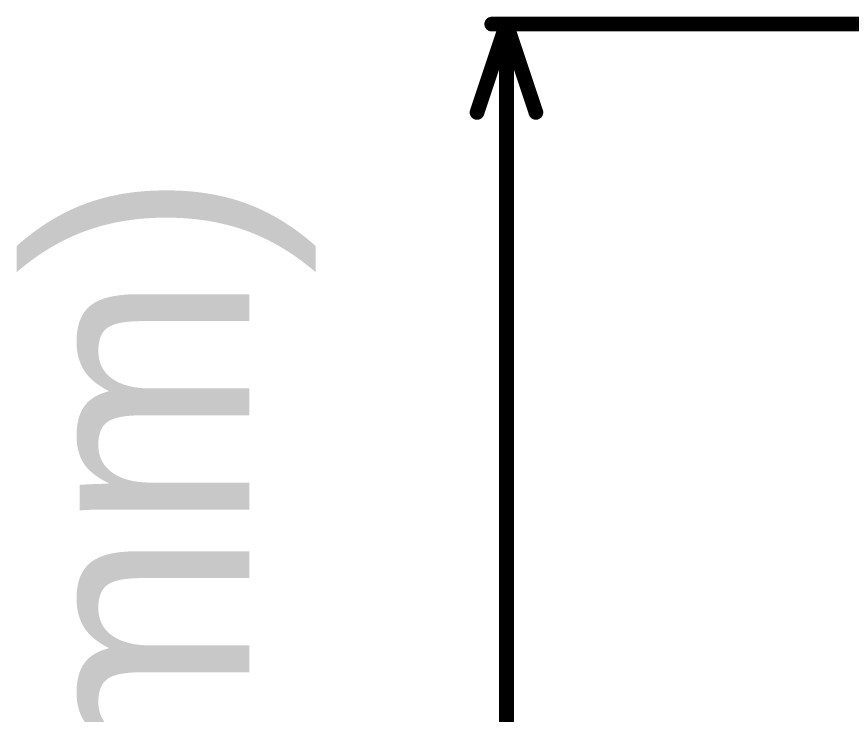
# Model space of a CAD drawing. Header units: inches. Extents: x -17 to 443, y -40 to 218.
# Drawn here: x -17.5 to -3.09, y 15.25 to 27.29 of the extents above; entities that cross this region are included whole.
import ezdxf

# ---------------------------------------------------------------- set-up
doc = ezdxf.new("R2010")
doc.units = ezdxf.units.IN
doc.layers.add('Dimension', color=6, linetype='Continuous')
doc.styles.add('Arial', font='', dxfattribs={"height": 0.2})
doc.styles.get('Arial').set_extended_font_data('Arial')

msp = doc.modelspace()

# ---------------------------------------------------------------- linework, layer by layer
at = {"layer": 'Dimension'}
for points in [[(-9.55, 25.635, 0.254, 0.254, 0), (-9.042, 27.159, 0.254, 0.254, 0)], [(-9.296, 27.159, 0.254, 0.254, 0), (9.41, 27.159, 0.254, 0.254, 0)], [(-9.042, 27.159, 0.254, 0.254, 0), (-8.534, 25.635, 0.254, 0.254, 0)], [(-9.042, 13.58, 0.254, 0.254, 0), (-9.042, 27.159, 0.254, 0.254, 0)]]:
    msp.add_lwpolyline(points, format="xyseb", dxfattribs=at)
for points in [[(-9.36, 27.159, 0.127, 0.127, 1), (-9.233, 27.159, 0.127, 0.127, 1)], [(-9.106, 27.159, 0.127, 0.127, 1), (-8.979, 27.159, 0.127, 0.127, 1)], [(-9.106, 27.159, 0.127, 0.127, 1), (-8.979, 27.159, 0.127, 0.127, 1)], [(-9.106, 27.159, 0.127, 0.127, 1), (-8.979, 27.159, 0.127, 0.127, 1)], [(-9.614, 25.635, 0.127, 0.127, 1), (-9.487, 25.635, 0.127, 0.127, 1)], [(-8.598, 25.635, 0.127, 0.127, 1), (-8.471, 25.635, 0.127, 0.127, 1)]]:
    msp.add_lwpolyline(points, format="xyseb", close=True, dxfattribs=at)

# ---------------------------------------------------------------- texts
at = {"layer": 'Dimension', "style": 'Arial'}
msp.add_text('27.16 (mm)', height=3.81, rotation=90, dxfattribs=at).set_placement((-13.483, -2.587))

doc.saveas('drawing.dxf')
